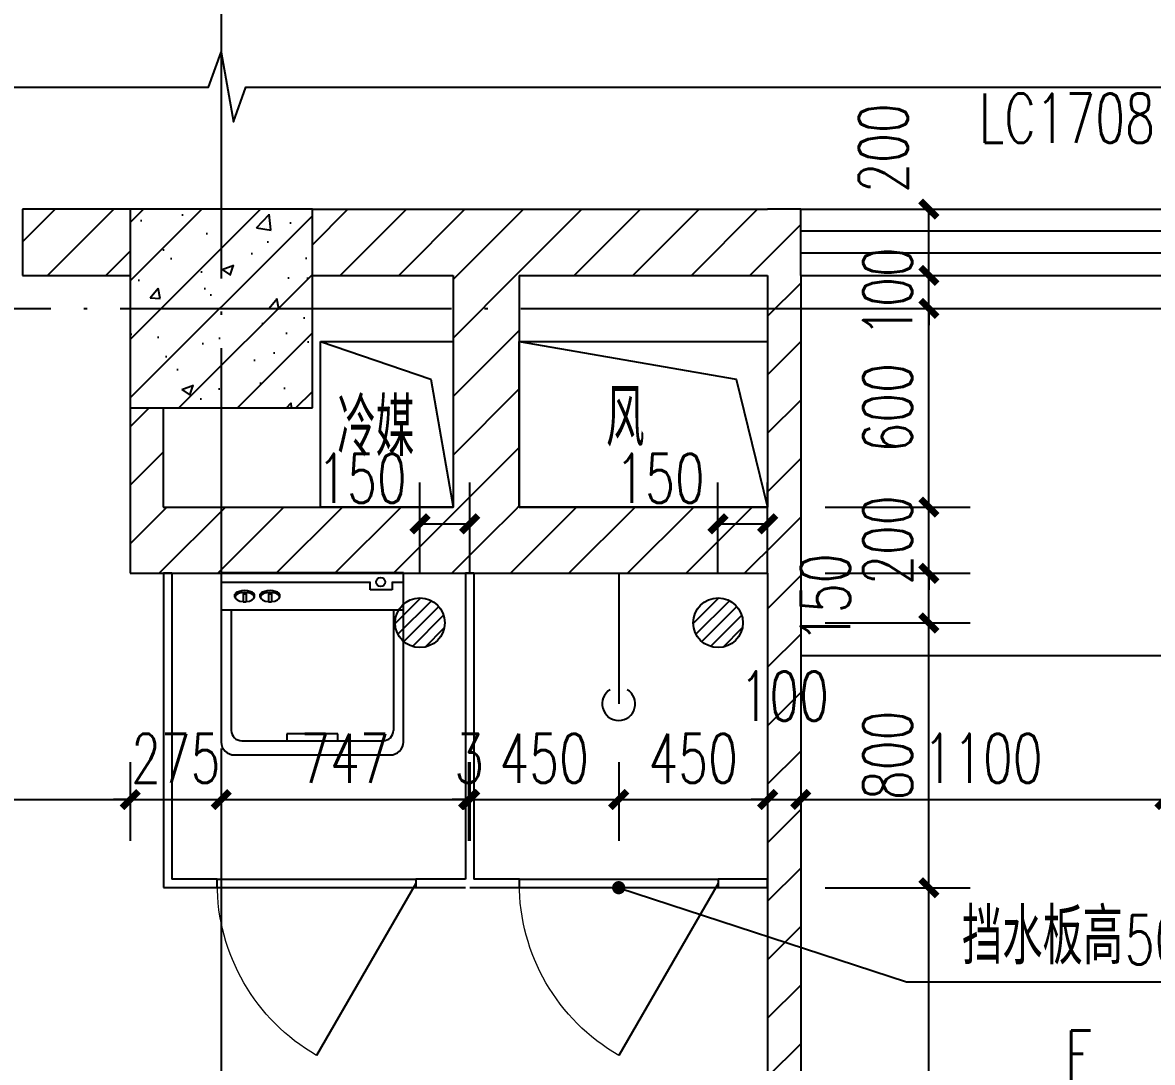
# Model space of a CAD drawing. Header units: millimetres. Extents: x -1048436 to -185795, y -983427 to 400387.
# Drawn here: x -613499 to -610087, y -716475 to -713333 of the extents above; entities that cross this region are included whole.
import ezdxf

# ---------------------------------------------------------------- set-up
doc = ezdxf.new("R2010")
doc.units = ezdxf.units.MM
doc.header["$LTSCALE"] = 500
doc.linetypes.add('DOTE', pattern=[2.42, 2, -0.2, 0.02, -0.2])
for name, color, linetype in [('COLUMN', 254, 'Continuous'), ('FUR', 55, 'Continuous'), ('PUB_DIM', 3, 'Continuous'), ('PUB_HATCH', 8, 'Continuous'), ('WINDOW', 4, 'Continuous'), ('WINDOW_TEXT', 7, 'Continuous'), ('建-填充', 9, 'Continuous'), ('建-墙', 254, 'Continuous'), ('建-墙-卫生间隔断', 220, 'Continuous'), ('建-文字', 4, 'Continuous'), ('建-洁具', 55, 'Continuous'), ('建-符号', 13, 'Continuous'), ('建-符号-引出', 150, 'Continuous'), ('建-轴线', 16, 'DOTE')]:
    doc.layers.add(name, color=color, linetype=linetype)
doc.styles.add('_TCH_DIM', font='SIMPLEX', dxfattribs={"bigfont": 'GBCBIG'})
doc.styles.add('_TCH_DIM_T3', font='SIMPLEX', dxfattribs={"width": 0.705882, "bigfont": 'GBCBIG'})
doc.styles.add('_TCH_WINDOW', font='SIMPLEX', dxfattribs={"height": 3.5, "bigfont": 'GBCBIG'})
doc.styles.add('XD2008', font='xd-hzs.shx', dxfattribs={"width": 0.7, "bigfont": 'xd-hztxt.shx'})
doc.dimstyles.new('_TCH_ARCH&&50', dxfattribs={"dimtxt": 148.75, "dimasz": 50, "dimexe": 125, "dimexo": 150, "dimgap": 50, "dimtad": 1, "dimdec": 0, "dimzin": 0, "dimdsep": 46, "dimtxsty": '_TCH_DIM_T3', "dimblk": 'ARCHTICK', "dimcen": 0.09, "dimclrt": 7, "dimazin": 2, "dimtfac": 1, "dimtdec": 0, "dimtix": 1, "dimtmove": 2, "dimatfit": 3, "dimldrblk": 'ARCHTICK', "dimfxl": 1, "dimtolj": 1, "dimtzin": 0, "dimarcsym": 0})
pattern_1 = [(45, (0, 89.76), (-88.388383, 88.388383), [])]

# ---------------------------------------------------------------- blocks, each defined once
blk = doc.blocks.new('_LV10')
blk.add_line((0, -37), (0, -432))
blk.add_arc((0, -432), 50, 121.0332, 58.9668)
blk = doc.blocks.new('$TCHSYS$APDOOR2D')
blk.add_line((0.5, 0), (0, 0.866))
at = {"lineweight": 13}
blk.add_arc((0.5, 0), 1, 120, 180, dxfattribs=at)
blk = doc.blocks.new('$plan$00003075')
at = {"layer": 'FUR'}
for p, q in [((275, 0), (-275, 0)), ((-275, 0), (-275, -511)), ((275, -511), (275, 0)), ((-275, -27.9), (174.8, -27.9)), ((174.8, -51.1), (174.8, -27.3)), ((241.1, -27.3), (241.1, -51.1)), ((241.1, -27.9), (275, -27.9)), ((-233.7, -72.9), (-233.7, -64.2)), ((-208.5, -59), (-208.5, -88.8)), ((-200.2, -64.6), (-208.5, -64.6)), ((-200.2, -59), (-200.2, -88.8)), ((-174.9, -72.9), (-174.9, -64.3)), ((-157.3, -72.9), (-157.3, -64.2)), ((-132, -59), (-132, -88.8)), ((-123.7, -64.6), (-132, -64.6)), ((-123.7, -59), (-123.7, -88.8)), ((-98.5, -72.9), (-98.5, -64.3)), ((241.1, -51.1), (174.8, -51.1)), ((-200.2, -88.8), (-208.5, -88.8)), ((-123.7, -88.8), (-132, -88.8)), ((275, -112.7), (-275, -112.7)), ((-244.9, -112.4), (-244.9, -476.1)), ((244.9, -112.4), (244.9, -476.1)), ((-213, -507.2), (213, -507.2)), ((76.7, -486.1), (-76.7, -486.1)), ((-76.7, -486.1), (-76.7, -507.2)), ((76.7, -507.2), (76.7, -486.1)), ((-235.1, -550), (235.1, -550))]:
    blk.add_line(p, q, dxfattribs=at)
for centre, major_axis, ratio, start_param, end_param in [((206.2, -27.3), (-13.9, 0), 0.977559, 3.141593, 9.424778), ((-204.3, -72.9), (29.4, 0), 0.475609, -1.428803, 4.570158), ((-230.4, -64.2), (3.33, 0), 0.977559, 2.248086, 3.141593), ((-204.4, -72.9), (34.5, 0), 0.559967, 0.610797, 2.52266), ((-178.2, -64.3), (-3.33, 0), 0.977559, 3.141593, 4.026652), ((-127.9, -72.9), (-29.4, 0), 0.475609, 1.71279, 7.71175), ((-154, -64.2), (3.33, 0), 0.977559, 2.248086, 3.141593), ((-127.9, -72.9), (-34.5, 0), 0.559967, 3.752389, 5.664253), ((-101.8, -64.3), (-3.33, 0), 0.977559, 3.141593, 4.026652), ((-213, -476.1), (-31.9, 0), 0.977559, 0, 1.570796), ((213, -476.1), (31.9, 0), 0.977559, 4.712389, 6.283185), ((-235.1, -511), (-39.9, 0), 0.977559, 0, 1.570796), ((235.1, -511), (-39.9, 0), 0.977559, 1.570796, 3.141593)]:
    blk.add_ellipse(centre, major_axis=major_axis, ratio=ratio, start_param=start_param, end_param=end_param, dxfattribs=at)
blk = doc.blocks.new('A$C19C77722')
at = {"layer": '建-洁具'}
h = blk.add_hatch(dxfattribs=at)
h.set_pattern_fill('LINE', color=256, scale=30, angle=45)
h.set_pattern_definition([(45, (-30888.453, -11662.062), (-20.205576, 20.205576), [])])
edge = h.paths.add_edge_path()
edge.add_arc((4850.1, -1050), 75, 0, 360)
h = blk.add_hatch(dxfattribs=at)
h.set_pattern_fill('LINE', color=256, scale=30, angle=45)
h.set_pattern_definition([(45, (-29988.453, -11662.062), (-20.205576, 20.205576), [])])
edge = h.paths.add_edge_path()
edge.add_arc((5750.1, -1050), 75, 0, 360)
at = {"layer": '建-墙-卫生间隔断'}
for p, q in [((4075.3, -900), (4075.3, -1850)), ((4100.3, -900), (4075.3, -900)), ((4100.3, -900), (4100.3, -1825)), ((4987.6, -900), (4987.6, -1825)), ((5012.6, -900), (4987.6, -900)), ((5012.6, -900), (5012.6, -1825)), ((4237.8, -1825), (4100.3, -1825)), ((4237.8, -1850), (4237.8, -1825)), ((4987.6, -1825), (4837.8, -1825)), ((4837.8, -1825), (4837.8, -1850)), ((5150.1, -1825), (5012.6, -1825)), ((5150.1, -1850), (5150.1, -1825)), ((5900, -1825), (5750.1, -1825)), ((5750.1, -1825), (5750.1, -1850)), ((5900, -1850), (5900, -1825)), ((4075.3, -1850), (4237.8, -1850)), ((4837.8, -1850), (4987.6, -1850)), ((5000.1, -1850), (5150.1, -1850)), ((5750.1, -1850), (5900, -1850))]:
    blk.add_line(p, q, dxfattribs=at)
at = {"layer": '建-洁具'}
for p, q in [((4237.6, -1825), (4837.8, -1825)), ((5150, -1825), (5750.1, -1825)), ((4237.8, -1850), (4837.8, -1850)), ((5150.1, -1850), (5750.1, -1850))]:
    blk.add_line(p, q, dxfattribs=at)
blk.add_lwpolyline([(7700, -3550.8), (7100, -3550.8), (7100, -1150), (6000, -1150)], dxfattribs=at)
for centre in [(4850.1, -1050), (5750.1, -1050)]:
    blk.add_circle(centre, 75, dxfattribs=at)
blk.add_blockref('$plan$00003075', (4525, -899.3))
at = {"layer": '建-墙-卫生间隔断', "xscale": -600, "yscale": 600, "zscale": 25, "rotation": 180.0000000018679}
for p in [(4537.8, -1837.5), (5450.1, -1837.5)]:
    blk.add_blockref('$TCHSYS$APDOOR2D', p, dxfattribs=at)
at = {"layer": '建-洁具'}
blk.add_blockref('_LV10', (5450.1, -863, 0), dxfattribs=at)
blk = doc.blocks.new('_ArchTick')
at = {"color": 0, "linetype": 'ByBlock', "const_width": 0.4}
blk.add_lwpolyline([(-0.5, -0.5), (0.5, 0.5)], dxfattribs=at)
blk = doc.blocks.new('*D2242')
at = {"layer": 'Defpoints', "color": 0, "transparency": 16777216}
for p in [(-611249, -714847.5), (-611399, -715146.9), (-611249, -715146.9)]:
    blk.add_point(p, dxfattribs=at)
at = {"layer": 'PUB_DIM', "color": 0, "lineweight": -2, "transparency": 16777216}
for p, q in [((-611399, -714996.9), (-611399, -714722.5)), ((-611249, -714996.9), (-611249, -714722.5)), ((-611399, -714847.5), (-611249, -714847.5))]:
    blk.add_line(p, q, dxfattribs=at)
at = {"layer": 'PUB_DIM', "color": 0, "lineweight": -2, "transparency": 16777216, "xscale": 50, "yscale": 50, "zscale": 50, "rotation": 180}
blk.add_blockref('_ArchTick', (-611399, -714847.5), dxfattribs=at)
at = {"layer": 'PUB_DIM', "color": 0, "lineweight": -2, "transparency": 16777216, "xscale": 50, "yscale": 50, "zscale": 50}
blk.add_blockref('_ArchTick', (-611249, -714847.5), dxfattribs=at)
at = {"layer": 'PUB_DIM', "color": 7, "transparency": 16777216, "insert": (-611574, -714710), "char_height": 148.75, "attachment_point": 5, "style": '_TCH_DIM_T3'}
blk.add_mtext('\\A1;150', dxfattribs=at)
blk = doc.blocks.new('*D2243')
at = {"layer": 'Defpoints', "color": 0, "transparency": 16777216}
for p in [(-612148.9, -714847.5), (-612298.9, -715146.9), (-612148.9, -715146.9)]:
    blk.add_point(p, dxfattribs=at)
at = {"layer": 'PUB_DIM', "color": 0, "lineweight": -2, "transparency": 16777216}
for p, q in [((-612298.9, -714996.9), (-612298.9, -714722.5)), ((-612148.9, -714996.9), (-612148.9, -714722.5)), ((-612298.9, -714847.5), (-612148.9, -714847.5))]:
    blk.add_line(p, q, dxfattribs=at)
at = {"layer": 'PUB_DIM', "color": 0, "lineweight": -2, "transparency": 16777216, "xscale": 50, "yscale": 50, "zscale": 50, "rotation": 180}
blk.add_blockref('_ArchTick', (-612298.9, -714847.5), dxfattribs=at)
at = {"layer": 'PUB_DIM', "color": 0, "lineweight": -2, "transparency": 16777216, "xscale": 50, "yscale": 50, "zscale": 50}
blk.add_blockref('_ArchTick', (-612148.9, -714847.5), dxfattribs=at)
at = {"layer": 'PUB_DIM', "color": 7, "transparency": 16777216, "insert": (-612473.9, -714710), "char_height": 148.75, "attachment_point": 5, "style": '_TCH_DIM_T3'}
blk.add_mtext('\\A1;150', dxfattribs=at)
blk = doc.blocks.new('*D2267')
at = {"layer": 'Defpoints', "color": 0, "transparency": 16777216}
for p in [(-611225.7, -715946.9), (-610762.1, -715946.9), (-611225.7, -717646.9)]:
    blk.add_point(p, dxfattribs=at)
at = {"layer": 'PUB_DIM', "color": 0, "lineweight": -2, "transparency": 16777216}
for p, q in [((-611075.7, -715946.9), (-610637.1, -715946.9)), ((-610762.1, -717646.9), (-610762.1, -715946.9)), ((-611075.7, -717646.9), (-610637.1, -717646.9))]:
    blk.add_line(p, q, dxfattribs=at)
at = {"layer": 'PUB_DIM', "color": 0, "lineweight": -2, "transparency": 16777216, "xscale": 50, "yscale": 50, "zscale": 50}
for p, rotation in [((-610762.1, -715946.9), 90), ((-610762.1, -717646.9), 270)]:
    blk.add_blockref('_ArchTick', p, dxfattribs=dict(at, rotation=rotation))
at = {"layer": 'PUB_DIM', "color": 7, "transparency": 16777216, "insert": (-610886.5, -716796.9), "char_height": 148.75, "attachment_point": 5, "rotation": 90, "style": '_TCH_DIM_T3'}
blk.add_mtext('\\A1;1700', dxfattribs=at)
blk = doc.blocks.new('*D2268')
at = {"layer": 'Defpoints', "color": 0, "transparency": 16777216}
for p in [(-611225.7, -715146.9), (-610762.1, -715146.9), (-611225.7, -715946.9)]:
    blk.add_point(p, dxfattribs=at)
at = {"layer": 'PUB_DIM', "color": 0, "lineweight": -2, "transparency": 16777216}
for p, q in [((-611075.7, -715146.9), (-610637.1, -715146.9)), ((-610762.1, -715946.9), (-610762.1, -715146.9)), ((-611075.7, -715946.9), (-610637.1, -715946.9))]:
    blk.add_line(p, q, dxfattribs=at)
at = {"layer": 'PUB_DIM', "color": 0, "lineweight": -2, "transparency": 16777216, "xscale": 50, "yscale": 50, "zscale": 50}
for p, rotation in [((-610762.1, -715146.9), 90), ((-610762.1, -715946.9), 270)]:
    blk.add_blockref('_ArchTick', p, dxfattribs=dict(at, rotation=rotation))
at = {"layer": 'PUB_DIM', "color": 7, "transparency": 16777216, "insert": (-610886.5, -715546.9), "char_height": 148.75, "attachment_point": 5, "rotation": 90, "style": '_TCH_DIM_T3'}
blk.add_mtext('\\A1;800', dxfattribs=at)
blk = doc.blocks.new('*D2269')
at = {"layer": 'Defpoints', "color": 0, "transparency": 16777216}
for p in [(-611225.7, -714996.9), (-610762.1, -714996.9), (-611225.7, -715146.9)]:
    blk.add_point(p, dxfattribs=at)
at = {"layer": 'PUB_DIM', "color": 0, "lineweight": -2, "transparency": 16777216}
for p, q in [((-611075.7, -714996.9), (-610637.1, -714996.9)), ((-610762.1, -715146.9), (-610762.1, -714996.9)), ((-611075.7, -715146.9), (-610637.1, -715146.9))]:
    blk.add_line(p, q, dxfattribs=at)
at = {"layer": 'PUB_DIM', "color": 0, "lineweight": -2, "transparency": 16777216, "xscale": 50, "yscale": 50, "zscale": 50}
for p, rotation in [((-610762.1, -714996.9), 90), ((-610762.1, -715146.9), 270)]:
    blk.add_blockref('_ArchTick', p, dxfattribs=dict(at, rotation=rotation))
at = {"layer": 'PUB_DIM', "color": 7, "transparency": 16777216, "insert": (-611074.6, -715071.9), "char_height": 148.75, "attachment_point": 5, "rotation": 90, "style": '_TCH_DIM_T3'}
blk.add_mtext('\\A1;150', dxfattribs=at)
blk = doc.blocks.new('*D2270')
at = {"layer": 'Defpoints', "color": 0, "transparency": 16777216}
for p in [(-611225.7, -714796.9), (-610762.1, -714796.9), (-611225.7, -714996.9)]:
    blk.add_point(p, dxfattribs=at)
at = {"layer": 'PUB_DIM', "color": 0, "lineweight": -2, "transparency": 16777216}
for p, q in [((-610762.1, -714796.9), (-610762.1, -714746.9)), ((-611075.7, -714796.9), (-610637.1, -714796.9)), ((-610762.1, -714996.9), (-610762.1, -714796.9)), ((-611075.7, -714996.9), (-610637.1, -714996.9)), ((-610762.1, -714996.9), (-610762.1, -715046.9))]:
    blk.add_line(p, q, dxfattribs=at)
at = {"layer": 'PUB_DIM', "color": 0, "lineweight": -2, "transparency": 16777216, "xscale": 50, "yscale": 50, "zscale": 50}
for p, rotation in [((-610762.1, -714796.9), 270), ((-610762.1, -714996.9), 90)]:
    blk.add_blockref('_ArchTick', p, dxfattribs=dict(at, rotation=rotation))
at = {"layer": 'PUB_DIM', "color": 7, "transparency": 16777216, "insert": (-610886.5, -714896.9), "char_height": 148.75, "attachment_point": 5, "rotation": 90, "style": '_TCH_DIM_T3'}
blk.add_mtext('\\A1;200', dxfattribs=at)
blk = doc.blocks.new('*D2271')
at = {"layer": 'Defpoints', "color": 0, "transparency": 16777216}
for p in [(-611225.7, -714196.9), (-610762.1, -714196.9), (-611225.7, -714796.9)]:
    blk.add_point(p, dxfattribs=at)
at = {"layer": 'PUB_DIM', "color": 0, "lineweight": -2, "transparency": 16777216}
for p, q in [((-611075.7, -714196.9), (-610637.1, -714196.9)), ((-610762.1, -714796.9), (-610762.1, -714196.9)), ((-611075.7, -714796.9), (-610637.1, -714796.9))]:
    blk.add_line(p, q, dxfattribs=at)
at = {"layer": 'PUB_DIM', "color": 0, "lineweight": -2, "transparency": 16777216, "xscale": 50, "yscale": 50, "zscale": 50}
for p, rotation in [((-610762.1, -714196.9), 90), ((-610762.1, -714796.9), 270)]:
    blk.add_blockref('_ArchTick', p, dxfattribs=dict(at, rotation=rotation))
at = {"layer": 'PUB_DIM', "color": 7, "transparency": 16777216, "insert": (-610886.5, -714496.9), "char_height": 148.75, "attachment_point": 5, "rotation": 90, "style": '_TCH_DIM_T3'}
blk.add_mtext('\\A1;600', dxfattribs=at)
blk = doc.blocks.new('*D2272')
at = {"layer": 'Defpoints', "color": 0, "transparency": 16777216}
for p in [(-611225.7, -714096.9), (-610762.1, -714096.9), (-611225.7, -714196.9)]:
    blk.add_point(p, dxfattribs=at)
at = {"layer": 'PUB_DIM', "color": 0, "lineweight": -2, "transparency": 16777216}
for p, q in [((-610762.1, -714096.9), (-610762.1, -714046.9)), ((-611075.7, -714096.9), (-610637.1, -714096.9)), ((-610762.1, -714196.9), (-610762.1, -714096.9)), ((-611075.7, -714196.9), (-610637.1, -714196.9)), ((-610762.1, -714196.9), (-610762.1, -714246.9))]:
    blk.add_line(p, q, dxfattribs=at)
at = {"layer": 'PUB_DIM', "color": 0, "lineweight": -2, "transparency": 16777216, "xscale": 50, "yscale": 50, "zscale": 50}
for p, rotation in [((-610762.1, -714096.9), 270), ((-610762.1, -714196.9), 90)]:
    blk.add_blockref('_ArchTick', p, dxfattribs=dict(at, rotation=rotation))
at = {"layer": 'PUB_DIM', "color": 7, "transparency": 16777216, "insert": (-610886.5, -714146.9), "char_height": 148.75, "attachment_point": 5, "rotation": 90, "style": '_TCH_DIM_T3'}
blk.add_mtext('\\A1;100', dxfattribs=at)
blk = doc.blocks.new('*D2273')
at = {"layer": 'Defpoints', "color": 0, "transparency": 16777216}
for p in [(-611225.7, -713896.9), (-610762.1, -713896.9), (-611225.7, -714096.9)]:
    blk.add_point(p, dxfattribs=at)
at = {"layer": 'PUB_DIM', "color": 0, "lineweight": -2, "transparency": 16777216}
for p, q in [((-611075.7, -713896.9), (-610637.1, -713896.9)), ((-610762.1, -714096.9), (-610762.1, -713896.9)), ((-611075.7, -714096.9), (-610637.1, -714096.9))]:
    blk.add_line(p, q, dxfattribs=at)
at = {"layer": 'PUB_DIM', "color": 0, "lineweight": -2, "transparency": 16777216, "xscale": 50, "yscale": 50, "zscale": 50}
for p, rotation in [((-610762.1, -713896.9), 90), ((-610762.1, -714096.9), 270)]:
    blk.add_blockref('_ArchTick', p, dxfattribs=dict(at, rotation=rotation))
at = {"layer": 'PUB_DIM', "color": 7, "transparency": 16777216, "insert": (-610899.6, -713711.9), "char_height": 148.75, "attachment_point": 5, "rotation": 90, "style": '_TCH_DIM_T3'}
blk.add_mtext('\\A1;200', dxfattribs=at)
blk = doc.blocks.new('*D2366')
at = {"layer": 'Defpoints', "color": 0, "transparency": 16777216}
for p in [(-614148.9, -715417.7), (-613174, -715417.7), (-613174, -715680.5)]:
    blk.add_point(p, dxfattribs=at)
at = {"layer": 'PUB_DIM', "color": 0, "lineweight": -2, "transparency": 16777216}
for p, q in [((-614148.9, -715567.7), (-614148.9, -715805.5)), ((-613174, -715567.7), (-613174, -715805.5)), ((-614148.9, -715680.5), (-613174, -715680.5))]:
    blk.add_line(p, q, dxfattribs=at)
at = {"layer": 'PUB_DIM', "color": 0, "lineweight": -2, "transparency": 16777216, "xscale": 50, "yscale": 50, "zscale": 50, "rotation": 180}
blk.add_blockref('_ArchTick', (-614148.9, -715680.5), dxfattribs=at)
at = {"layer": 'PUB_DIM', "color": 0, "lineweight": -2, "transparency": 16777216, "xscale": 50, "yscale": 50, "zscale": 50}
blk.add_blockref('_ArchTick', (-613174, -715680.5), dxfattribs=at)
at = {"layer": 'PUB_DIM', "color": 7, "transparency": 16777216, "insert": (-613661.4, -715556.1), "char_height": 148.75, "attachment_point": 5, "style": '_TCH_DIM_T3'}
blk.add_mtext('\\A1;975', dxfattribs=at)
blk = doc.blocks.new('*D2367')
at = {"layer": 'Defpoints', "color": 0, "transparency": 16777216}
for p in [(-613174, -715417.7), (-612899, -715417.7), (-612899, -715680.5)]:
    blk.add_point(p, dxfattribs=at)
at = {"layer": 'PUB_DIM', "color": 0, "lineweight": -2, "transparency": 16777216}
for p, q in [((-613174, -715567.7), (-613174, -715805.5)), ((-612899, -715567.7), (-612899, -715805.5)), ((-613174, -715680.5), (-613224, -715680.5)), ((-613174, -715680.5), (-612899, -715680.5)), ((-612899, -715680.5), (-612849, -715680.5))]:
    blk.add_line(p, q, dxfattribs=at)
at = {"layer": 'PUB_DIM', "color": 0, "lineweight": -2, "transparency": 16777216, "xscale": 50, "yscale": 50, "zscale": 50}
blk.add_blockref('_ArchTick', (-613174, -715680.5), dxfattribs=at)
at = {"layer": 'PUB_DIM', "color": 0, "lineweight": -2, "transparency": 16777216, "xscale": 50, "yscale": 50, "zscale": 50, "rotation": 180}
blk.add_blockref('_ArchTick', (-612899, -715680.5), dxfattribs=at)
at = {"layer": 'PUB_DIM', "color": 7, "transparency": 16777216, "insert": (-613036.5, -715556.1), "char_height": 148.75, "attachment_point": 5, "style": '_TCH_DIM_T3'}
blk.add_mtext('\\A1;275', dxfattribs=at)
blk = doc.blocks.new('*D2368')
at = {"layer": 'Defpoints', "color": 0, "transparency": 16777216}
for p in [(-612899, -715417.7), (-612152, -715417.7), (-612152, -715680.5)]:
    blk.add_point(p, dxfattribs=at)
at = {"layer": 'PUB_DIM', "color": 0, "lineweight": -2, "transparency": 16777216}
for p, q in [((-612899, -715567.7), (-612899, -715805.5)), ((-612152, -715567.7), (-612152, -715805.5)), ((-612899, -715680.5), (-612152, -715680.5))]:
    blk.add_line(p, q, dxfattribs=at)
at = {"layer": 'PUB_DIM', "color": 0, "lineweight": -2, "transparency": 16777216, "xscale": 50, "yscale": 50, "zscale": 50, "rotation": 180}
blk.add_blockref('_ArchTick', (-612899, -715680.5), dxfattribs=at)
at = {"layer": 'PUB_DIM', "color": 0, "lineweight": -2, "transparency": 16777216, "xscale": 50, "yscale": 50, "zscale": 50}
blk.add_blockref('_ArchTick', (-612152, -715680.5), dxfattribs=at)
at = {"layer": 'PUB_DIM', "color": 7, "transparency": 16777216, "insert": (-612525.5, -715556.1), "char_height": 148.75, "attachment_point": 5, "style": '_TCH_DIM_T3'}
blk.add_mtext('\\A1;747', dxfattribs=at)
blk = doc.blocks.new('*D2369')
at = {"layer": 'Defpoints', "color": 0, "transparency": 16777216}
for p in [(-612152, -715417.7), (-612148.9, -715417.7), (-612148.9, -715680.5)]:
    blk.add_point(p, dxfattribs=at)
at = {"layer": 'PUB_DIM', "color": 0, "lineweight": -2, "transparency": 16777216}
for p, q in [((-612152, -715567.7), (-612152, -715805.5)), ((-612148.9, -715567.7), (-612148.9, -715805.5)), ((-612152, -715680.5), (-612202, -715680.5)), ((-612152, -715680.5), (-612148.9, -715680.5)), ((-612148.9, -715680.5), (-612098.9, -715680.5))]:
    blk.add_line(p, q, dxfattribs=at)
at = {"layer": 'PUB_DIM', "color": 0, "lineweight": -2, "transparency": 16777216, "xscale": 50, "yscale": 50, "zscale": 50}
blk.add_blockref('_ArchTick', (-612152, -715680.5), dxfattribs=at)
at = {"layer": 'PUB_DIM', "color": 0, "lineweight": -2, "transparency": 16777216, "xscale": 50, "yscale": 50, "zscale": 50, "rotation": 180}
blk.add_blockref('_ArchTick', (-612148.9, -715680.5), dxfattribs=at)
at = {"layer": 'PUB_DIM', "color": 7, "transparency": 16777216, "insert": (-612150.5, -715556.1), "char_height": 148.75, "attachment_point": 5, "style": '_TCH_DIM_T3'}
blk.add_mtext('\\A1;3', dxfattribs=at)
blk = doc.blocks.new('*D2370')
at = {"layer": 'Defpoints', "color": 0, "transparency": 16777216}
for p in [(-612148.9, -715417.7), (-611698.9, -715417.7), (-611698.9, -715680.5)]:
    blk.add_point(p, dxfattribs=at)
at = {"layer": 'PUB_DIM', "color": 0, "lineweight": -2, "transparency": 16777216}
for p, q in [((-612148.9, -715567.7), (-612148.9, -715805.5)), ((-611698.9, -715567.7), (-611698.9, -715805.5)), ((-612148.9, -715680.5), (-611698.9, -715680.5))]:
    blk.add_line(p, q, dxfattribs=at)
at = {"layer": 'PUB_DIM', "color": 0, "lineweight": -2, "transparency": 16777216, "xscale": 50, "yscale": 50, "zscale": 50, "rotation": 180}
blk.add_blockref('_ArchTick', (-612148.9, -715680.5), dxfattribs=at)
at = {"layer": 'PUB_DIM', "color": 0, "lineweight": -2, "transparency": 16777216, "xscale": 50, "yscale": 50, "zscale": 50}
blk.add_blockref('_ArchTick', (-611698.9, -715680.5), dxfattribs=at)
at = {"layer": 'PUB_DIM', "color": 7, "transparency": 16777216, "insert": (-611923.9, -715556.1), "char_height": 148.75, "attachment_point": 5, "style": '_TCH_DIM_T3'}
blk.add_mtext('\\A1;450', dxfattribs=at)
blk = doc.blocks.new('*D2371')
at = {"layer": 'Defpoints', "color": 0, "transparency": 16777216}
for p in [(-611698.9, -715417.7), (-611249, -715417.7), (-611249, -715680.5)]:
    blk.add_point(p, dxfattribs=at)
at = {"layer": 'PUB_DIM', "color": 0, "lineweight": -2, "transparency": 16777216}
for p, q in [((-611698.9, -715567.7), (-611698.9, -715805.5)), ((-611249, -715567.7), (-611249, -715805.5)), ((-611698.9, -715680.5), (-611249, -715680.5))]:
    blk.add_line(p, q, dxfattribs=at)
at = {"layer": 'PUB_DIM', "color": 0, "lineweight": -2, "transparency": 16777216, "xscale": 50, "yscale": 50, "zscale": 50, "rotation": 180}
blk.add_blockref('_ArchTick', (-611698.9, -715680.5), dxfattribs=at)
at = {"layer": 'PUB_DIM', "color": 0, "lineweight": -2, "transparency": 16777216, "xscale": 50, "yscale": 50, "zscale": 50}
blk.add_blockref('_ArchTick', (-611249, -715680.5), dxfattribs=at)
at = {"layer": 'PUB_DIM', "color": 7, "transparency": 16777216, "insert": (-611473.9, -715556.1), "char_height": 148.75, "attachment_point": 5, "style": '_TCH_DIM_T3'}
blk.add_mtext('\\A1;450', dxfattribs=at)
blk = doc.blocks.new('*D2372')
at = {"layer": 'Defpoints', "color": 0, "transparency": 16777216}
for p in [(-611249, -715417.7), (-611149, -715417.7), (-611149, -715680.5)]:
    blk.add_point(p, dxfattribs=at)
at = {"layer": 'PUB_DIM', "color": 0, "lineweight": -2, "transparency": 16777216}
for p, q in [((-611249, -715567.7), (-611249, -715805.5)), ((-611149, -715567.7), (-611149, -715805.5)), ((-611249, -715680.5), (-611299, -715680.5)), ((-611249, -715680.5), (-611149, -715680.5)), ((-611149, -715680.5), (-611099, -715680.5))]:
    blk.add_line(p, q, dxfattribs=at)
at = {"layer": 'PUB_DIM', "color": 0, "lineweight": -2, "transparency": 16777216, "xscale": 50, "yscale": 50, "zscale": 50}
blk.add_blockref('_ArchTick', (-611249, -715680.5), dxfattribs=at)
at = {"layer": 'PUB_DIM', "color": 0, "lineweight": -2, "transparency": 16777216, "xscale": 50, "yscale": 50, "zscale": 50, "rotation": 180}
blk.add_blockref('_ArchTick', (-611149, -715680.5), dxfattribs=at)
at = {"layer": 'PUB_DIM', "color": 7, "transparency": 16777216, "insert": (-611199, -715368), "char_height": 148.75, "attachment_point": 5, "style": '_TCH_DIM_T3'}
blk.add_mtext('\\A1;100', dxfattribs=at)
blk = doc.blocks.new('*D2373')
at = {"layer": 'Defpoints', "color": 0, "transparency": 16777216}
for p in [(-611149, -715417.7), (-610049, -715417.7), (-610049, -715680.5)]:
    blk.add_point(p, dxfattribs=at)
at = {"layer": 'PUB_DIM', "color": 0, "lineweight": -2, "transparency": 16777216}
for p, q in [((-611149, -715567.7), (-611149, -715805.5)), ((-610049, -715567.7), (-610049, -715805.5)), ((-611149, -715680.5), (-610049, -715680.5))]:
    blk.add_line(p, q, dxfattribs=at)
at = {"layer": 'PUB_DIM', "color": 0, "lineweight": -2, "transparency": 16777216, "xscale": 50, "yscale": 50, "zscale": 50, "rotation": 180}
blk.add_blockref('_ArchTick', (-611149, -715680.5), dxfattribs=at)
at = {"layer": 'PUB_DIM', "color": 0, "lineweight": -2, "transparency": 16777216, "xscale": 50, "yscale": 50, "zscale": 50}
blk.add_blockref('_ArchTick', (-610049, -715680.5), dxfattribs=at)
at = {"layer": 'PUB_DIM', "color": 7, "transparency": 16777216, "insert": (-610599, -715556.1), "char_height": 148.75, "attachment_point": 5, "style": '_TCH_DIM_T3'}
blk.add_mtext('\\A1;1100', dxfattribs=at)

msp = doc.modelspace()

# ---------------------------------------------------------------- linework, layer by layer
for points in [[(-612599, -714296.9), (-612199, -714296.9), (-612199, -714796.9), (-612599, -714796.9)], [(-611999, -714296.9), (-611249.4, -714296.9), (-611249.4, -714796.9), (-611999, -714796.9)]]:
    msp.add_lwpolyline(points, close=True)
for points in [[(-612599, -714296.9), (-612266.5, -714410.9), (-612199, -714796.9)], [(-611999, -714296.9), (-611344, -714410.9), (-611249, -714796.9)]]:
    msp.add_lwpolyline(points)
at = {"layer": 'COLUMN'}
msp.add_line((-612624, -713896.9), (-613174, -713896.9), dxfattribs=at)
at = {"layer": 'WINDOW'}
for p, q in [((-611149, -713896.9), (-609449, -713896.9)), ((-609449, -713963.6), (-611149, -713963.6)), ((-609449, -714030.2), (-611149, -714030.2))]:
    msp.add_line(p, q, dxfattribs=at)
at = {"layer": '建-墙'}
for p, q in [((-613174, -713896.9), (-613499, -713896.9)), ((-612624, -713896.9), (-612098.5, -713896.9)), ((-612098.5, -713896.9), (-611249, -713896.9)), ((-611149, -713896.9), (-611249, -713896.9))]:
    msp.add_line(p, q, dxfattribs=at)
at = {"layer": '建-符号'}
msp.add_lwpolyline([(-617486.3, -713527.7), (-612937.5, -713527.7), (-612899.2, -713422.7), (-612862.2, -713632.7), (-612825, -713527.7), (-608276.1, -713527.7)], dxfattribs=at)
at = {"layer": '建-轴线'}
for points in [[(-612899, -713106.4), (-612899, -718648.5)], [(-618044, -714196.9), (-607909.9, -714196.9)]]:
    msp.add_lwpolyline(points, dxfattribs=at)

# ---------------------------------------------------------------- texts
at = {"layer": 'WINDOW_TEXT', "style": '_TCH_WINDOW', "width": 0.705882}
msp.add_text('LC1708', height=148.75, dxfattribs=at).set_placement((-610610.7, -713696.3))

# ---------------------------------------------------------------- next in the draw order: block references
msp.add_blockref('A$C19C77722', (-617149, -714096.5))

# ---------------------------------------------------------------- next in the draw order: hatches: boundary and pattern name
at = {"layer": 'PUB_HATCH'}
h = msp.add_hatch(dxfattribs=at)
h.set_pattern_fill('钢筋混凝土', color=256, scale=50, style=0)
h.set_pattern_definition([(45, (0, 0), (-88.388348, 88.388348), []), (50, (0, 0), (358.63009, -31.37607), [37.5, -412.5]), (355, (0, 0), (-69.37567, 376.09607), [30, -330]), (100.4514, (29.9, -2.6), (289.25469, 344.71977), [31.8701, -350.57106]), (46.1842, (0, 100), (533.62052, -82.7595), [56.25, -618.75]), (96.6356, (44.47, 93.1), (467.33135, 487.05894), [47.80514, -525.8565]), (351.1842, (0, 100), (467.33097, 487.0593), [45, -495]), (21, (50, 75), (298.45353, -201.309445), [37.5, -412.5]), (326, (50, 75), (121.65767, 362.57502), [30, -330]), (71.4514, (74.87, 58.22), (420.11131, 161.26525), [31.8701, -350.57106]), (37.5, (0, 0), (6.079928, 166.446927), [0, -326, 0, -335, 0, -331.25]), (7.5, (0, 0), (131.53477, 197.205856), [0, -191, 0, -318.5, 0, -126.25]), (327.5, (-111.5, 0), (266.911218, -11.277436), [0, -125, 0, -390, 0, -517.5]), (317.5, (-161.5, 0), (291.593085, 50.05249), [0, -162.5, 0, -259, 0, -367.5])])
h.paths.add_polyline_path([(-613174, -713896.9), (-613174, -714496.9), (-612624, -714496.9), (-612624, -713896.9)])
at = {"layer": '建-填充'}
h = msp.add_hatch(dxfattribs=at)
h.set_pattern_fill('普通砖', color=256, scale=50, style=0)
h.set_pattern_definition(pattern_1)
h.paths.add_polyline_path([(-613174, -714096.9), (-613174, -713896.9), (-613499, -713896.9), (-613499, -714096.9)])
h = msp.add_hatch(dxfattribs=at)
h.set_pattern_fill('普通砖', color=256, scale=50, style=0)
h.set_pattern_definition(pattern_1)
h.paths.add_polyline_path([(-612624, -713896.9), (-612624, -714096.9), (-612199, -714096.9), (-612098.8, -714030.2), (-612098.5, -713896.9)])
h = msp.add_hatch(dxfattribs=at)
h.set_pattern_fill('普通砖', color=256, scale=50, style=0)
h.set_pattern_definition(pattern_1)
h.paths.add_polyline_path([(-612098.8, -714030.2), (-611999, -714096.9), (-611249, -714096.9), (-611215.7, -714030.2), (-611249, -713896.9), (-612098.5, -713896.9)])
h = msp.add_hatch(dxfattribs=at)
h.set_pattern_fill('普通砖', color=256, scale=50, style=0)
h.set_pattern_definition(pattern_1)
h.paths.add_polyline_path([(-611149, -714096.9), (-611149, -713896.9), (-611249, -713896.9), (-611215.7, -714030.2)])
h = msp.add_hatch(dxfattribs=at)
h.set_pattern_fill('普通砖', color=256, scale=50, style=0)
h.set_pattern_definition(pattern_1)
h.paths.add_polyline_path([(-612098.8, -714030.2), (-612199, -714096.9), (-612199, -714796.9), (-612098.8, -714863.6), (-611999, -714796.9), (-611999, -714096.9)])
h = msp.add_hatch(dxfattribs=at)
h.set_pattern_fill('普通砖', color=256, scale=50, style=0)
h.set_pattern_definition(pattern_1)
h.paths.add_polyline_path([(-611215.7, -714030.2), (-611249, -714096.9), (-611249, -714796.9), (-611215.7, -714896.9), (-611149, -714896.9), (-611149, -714096.9)])
h = msp.add_hatch(dxfattribs=at)
h.set_pattern_fill('普通砖', color=256, scale=50, style=0)
h.set_pattern_definition(pattern_1)
h.paths.add_polyline_path([(-613074, -714496.9), (-613174, -714496.9), (-613174, -714996.9), (-613074, -714796.9)])
h = msp.add_hatch(dxfattribs=at)
h.set_pattern_fill('普通砖', color=256, scale=50, style=0)
h.set_pattern_definition(pattern_1)
h.paths.add_polyline_path([(-613074, -714796.9), (-613174, -714996.9), (-612098.5, -714996.9), (-612098.8, -714863.6), (-612199, -714796.9)])
h = msp.add_hatch(dxfattribs=at)
h.set_pattern_fill('普通砖', color=256, scale=50, style=0)
h.set_pattern_definition(pattern_1)
h.paths.add_polyline_path([(-612098.8, -714863.6), (-612098.5, -714996.9), (-611249, -714996.9), (-611215.7, -714896.9), (-611249, -714796.9), (-611999, -714796.9)])
h = msp.add_hatch(dxfattribs=at)
h.set_pattern_fill('普通砖', color=256, scale=50, style=0)
h.set_pattern_definition(pattern_1)
h.paths.add_polyline_path([(-611215.7, -714896.9), (-611249, -714996.9), (-611249, -717646.9), (-611215.7, -717713.6), (-611149, -717646.9), (-611149, -714896.9)])

# ---------------------------------------------------------------- next in the draw order: linework, layer by layer
at = {"layer": 'COLUMN'}
for p, q in [((-613174, -713896.9), (-613174, -714496.9)), ((-612624, -714496.9), (-612624, -713896.9)), ((-613174, -714496.9), (-612624, -714496.9))]:
    msp.add_line(p, q, dxfattribs=at)
at = {"layer": 'WINDOW'}
for q in [(-611149, -713896.9), (-609449, -714096.9)]:
    msp.add_line((-611149, -714096.9), q, dxfattribs=at)
at = {"layer": '建-墙'}
for p, q in [((-613499, -713896.9), (-613499, -714096.9)), ((-611149, -714096.9), (-611149, -713896.9)), ((-613499, -714096.9), (-613174, -714096.9)), ((-612624, -714096.9), (-612199, -714096.9)), ((-612199, -714096.9), (-612199, -714796.9)), ((-611999, -714096.9), (-611999, -714796.9)), ((-611999, -714096.9), (-611249, -714096.9)), ((-611249, -714096.9), (-611249, -714796.9)), ((-611149, -714096.9), (-611149, -714896.9)), ((-613174, -714496.9), (-613174, -714996.9)), ((-613074, -714496.9), (-613074, -714796.9)), ((-613074, -714796.9), (-612199, -714796.9)), ((-611999, -714796.9), (-611249, -714796.9)), ((-611149, -714896.9), (-611149, -717646.9)), ((-613174, -714996.9), (-612098.5, -714996.9)), ((-612098.5, -714996.9), (-611249, -714996.9)), ((-611249, -714996.9), (-611249, -717646.9))]:
    msp.add_line(p, q, dxfattribs=at)
at = {"layer": '建-符号-引出'}
for p, q in [((-611698.9, -715946.9), (-610830.2, -716231.2)), ((-611698.9, -715946.9), (-610830.2, -716231.2)), ((-610830.2, -716231.2), (-609948, -716231.2))]:
    msp.add_line(p, q, dxfattribs=at)
at = {"layer": '建-符号-引出', "const_width": 20}
msp.add_lwpolyline([(-611708.4, -715943.8, 1), (-611689.4, -715950, 1)], format="xyb", close=True, dxfattribs=at)
msp.add_lwpolyline([(-611708.4, -715943.8, 1), (-611689.4, -715950, 1)], format="xyb", close=True, dxfattribs=at)

# ---------------------------------------------------------------- next in the draw order: texts
at = {"layer": '建-文字'}
for s, height, style, width, p in [('风', 175, 'XD2008', 0.7, (-611737.1, -714613.9, 0)), ('冷媒', 175, 'XD2008', 0.7, (-612548.8, -714643, 0)), ('50', 148.75, '_TCH_DIM', 0.705882, (-610170.5, -716178.7)), ('F', 148.8, '_TCH_DIM', 0.705882, (-610350.3, -716527.1))]:
    msp.add_text(s, height=height, dxfattribs=dict(at, style=style, width=width)).set_placement(p)
at = {"layer": '建-文字', "style": '_TCH_DIM'}
msp.add_text('挡水板高', height=168.79, dxfattribs=at).set_placement((-610662, -716178.7))

# ---------------------------------------------------------------- next in the draw order: dimensions: what is measured, and where the dimension line sits
at = {"layer": 'PUB_DIM'}
for base, p1, p2, angle, picture, middle in [((-610762.1, -713896.9), (-611225.7, -714096.9), (-611225.7, -713896.9), 90, '*D2273', (-610899.6, -713711.9)), ((-612148.9, -714847.5), (-612298.9, -715146.9), (-612148.9, -715146.9), 0, '*D2243', (-612473.9, -714710)), ((-611249, -714847.5), (-611399, -715146.9), (-611249, -715146.9), 0, '*D2242', (-611574, -714710)), ((-610762.1, -714996.9), (-611225.7, -715146.9), (-611225.7, -714996.9), 90, '*D2269', (-611074.6, -715071.9)), ((-611149, -715680.5), (-611249, -715417.7), (-611149, -715417.7), 0, '*D2372', (-611199, -715368))]:
    dim = msp.add_linear_dim(base=base, p1=p1, p2=p2, angle=angle, dimstyle='_TCH_ARCH&&50', dxfattribs=at)
    dim.commit()
    dim.dimension.update_dxf_attribs({"geometry": picture, "text_midpoint": middle, "dimtype": 129})
for p1, p2, distance, picture, middle in [((-611225.7, -714196.9), (-611225.7, -714096.9), -463.6, '*D2272', (-610886.5, -714146.9)), ((-611225.7, -714796.9), (-611225.7, -714196.9), -463.6, '*D2271', (-610886.5, -714496.9)), ((-611225.7, -714996.9), (-611225.7, -714796.9), -463.6, '*D2270', (-610886.5, -714896.9)), ((-611225.7, -715946.9), (-611225.7, -715146.9), -463.6, '*D2268', (-610886.5, -715546.9)), ((-614148.9, -715417.7), (-613174, -715417.7), -262.8, '*D2366', (-613661.4, -715556.1)), ((-613174, -715417.7), (-612899, -715417.7), -262.8, '*D2367', (-613036.5, -715556.1)), ((-612899, -715417.7), (-612152, -715417.7), -262.8, '*D2368', (-612525.5, -715556.1)), ((-612152, -715417.7), (-612148.9, -715417.7), -262.8, '*D2369', (-612150.5, -715556.1)), ((-612148.9, -715417.7), (-611698.9, -715417.7), -262.8, '*D2370', (-611923.9, -715556.1)), ((-611698.9, -715417.7), (-611249, -715417.7), -262.8, '*D2371', (-611473.9, -715556.1)), ((-611149, -715417.7), (-610049, -715417.7), -262.8, '*D2373', (-610599, -715556.1)), ((-611225.7, -717646.9), (-611225.7, -715946.9), -463.6, '*D2267', (-610886.5, -716796.9))]:
    dim = msp.add_aligned_dim(p1=p1, p2=p2, distance=distance, dimstyle='_TCH_ARCH&&50', dxfattribs=at)
    dim.commit()
    dim.dimension.update_dxf_attribs({"geometry": picture, "text_midpoint": middle})

doc.saveas('drawing.dxf')
